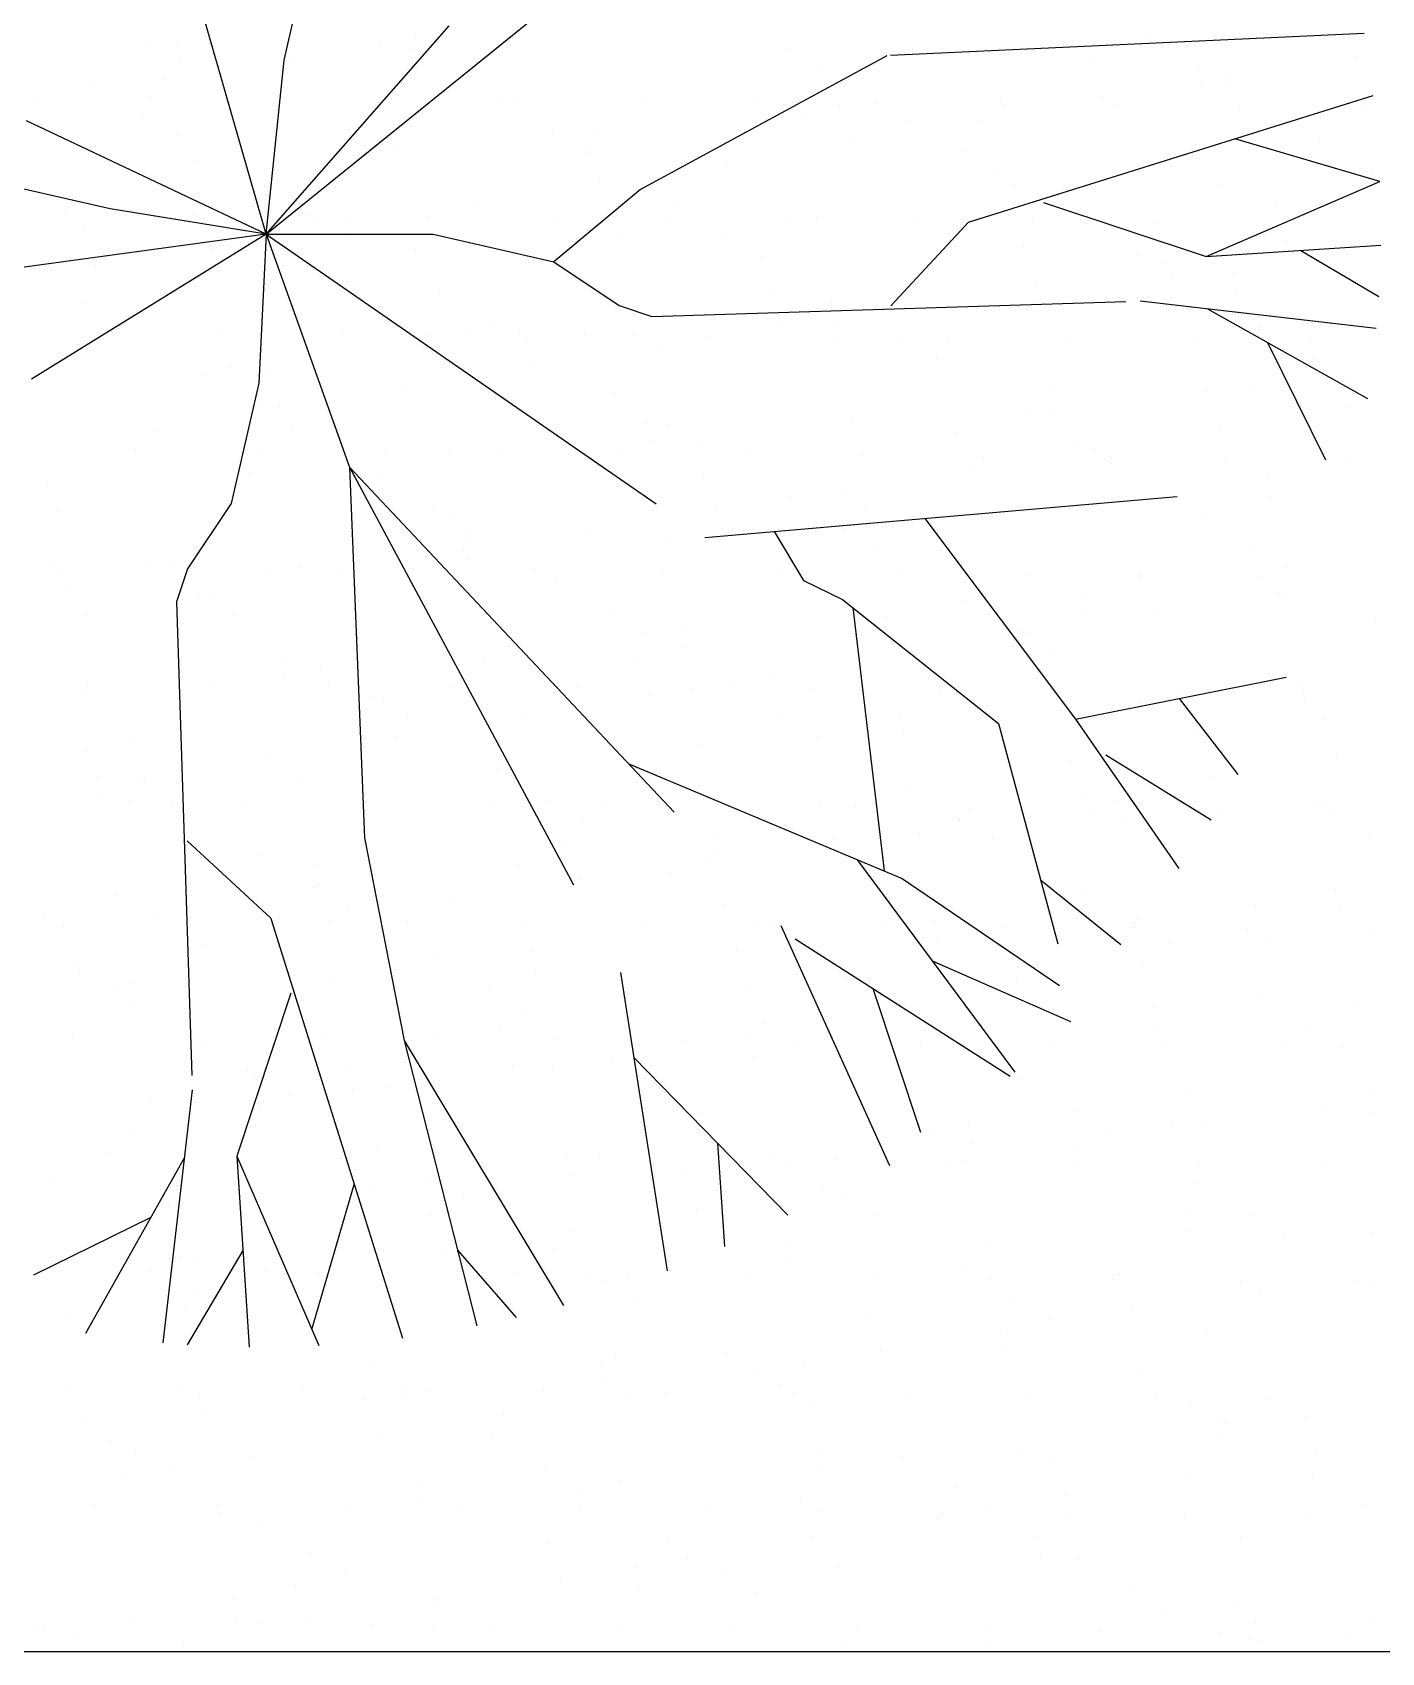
# Model space of a CAD drawing. Header units: millimetres. Extents: x -3 to 53, y -269 to 39.
# Drawn here: x 21.19 to 22.791, y 36.05 to 37.972 of the extents above; entities that cross this region are included whole.
import ezdxf
from ezdxf.enums import TextEntityAlignment as Align
from ezdxf.xclip import XClip

# ---------------------------------------------------------------- set-up
doc = ezdxf.new("R2010")
doc.units = ezdxf.units.MM
doc.header["$LTSCALE"] = 15
doc.header["$XCLIPFRAME"] = 2
doc.linetypes.add('ACAD_ISO07W100', pattern=[3, 0, -3])
doc.linetypes.add('HIDDEN2', pattern=[0.1875, 0.125, -0.0625])
doc.layers.get('0').update_dxf_attribs({"color": 250})
for name, color, linetype in [('A-MURO BAJO', 251, 'Continuous'), ('A-PROYECCIONES', 250, 'HIDDEN2'), ('DLP_VERDE', 250, 'Continuous')]:
    doc.layers.add(name, color=color, linetype=linetype)
doc.styles.add('R80', font='ARIALN.TTF', dxfattribs={"height": 2.03})

# ---------------------------------------------------------------- blocks, each defined once
blk = doc.blocks.new('A$C9f73720c')
at = {"elevation": 0}
blk.add_lwpolyline([(45.2026, 108.5564), (43.9051, 108.9532, 0.296491), (41.8096, 108.3515, 0.064332), (38.2774, 103.0358), (36.426, 103.9326), (36.8007, 104.6647, 0.126155), (37.0866, 105.8476), (37.1355, 105.8513), (37.0755, 106.649), (36.5769, 106.6115), (36.617, 106.0788)], format="xyb", dxfattribs=at)
at = {"layer": 'A-MURO BAJO'}
blk.add_line((40.2339, 92.2777, 0), (45.2023, 108.5564, 0), dxfattribs=at)
blk.add_arc((43.32, 107.04, 0), 2.0006, 73.3254, 138.0714, dxfattribs=at)
at = {"layer": 'A-PROYECCIONES', "linetype": 'HIDDEN2', "ltscale": 0.3}
for p, q in [((43.2929, 108.8777), (43.1531, 108.3285)), ((43.3704, 108.3649), (43.3667, 108.8665)), ((43.4664, 108.8443), (43.368, 108.6944)), ((43.4914, 108.6214), (43.4664, 108.8445)), ((43.4914, 108.6214), (43.5392, 108.8232)), ((43.5173, 108.7307), (43.5966, 108.8032)), ((43.5191, 108.531), (43.6318, 108.7894)), ((43.5513, 108.6048), (43.7086, 108.7553)), ((43.6366, 107.9551), (43.7973, 108.7082)), ((43.6103, 108.6612), (43.7634, 108.6861)), ((43.3738, 108.4553), (43.4914, 108.6214)), ((43.9714, 108.3128), (43.9967, 108.5664)), ((43.3676, 107.9716), (43.5191, 108.531)), ((43.9838, 108.4375), (44.0902, 108.4779)), ((44.0224, 108.3347), (44.1324, 108.4317)), ((43.9714, 108.3128), (44.1765, 108.3783)), ((43.3702, 108.3634), (43.3704, 108.3649)), ((43.4384, 108.2464), (43.3702, 108.3634)), ((43.1531, 108.3285), (43.2195, 108.0026)), ((43.6913, 108.2113), (43.9714, 108.3128)), ((44.1415, 108.2174), (44.2426, 108.286)), ((43.7549, 108.09), (43.9495, 108.2238)), ((43.9495, 108.2238), (44.22, 108.2148)), ((44.0922, 108.061), (44.2681, 108.2024)), ((44.1958, 108.0663), (44.3125, 108.2022)), ((43.1406, 107.5624), (42.8996, 108.1591)), ((44.0552, 108.0164), (44.351, 108.1214)), ((44.1236, 107.9187), (44.3539, 108.1148)), ((43.7198, 108.0521), (43.7549, 108.09)), ((43.7674, 108.0986), (44.0772, 108.0429)), ((43.8673, 107.7904), (44.0922, 108.061)), ((43.6539, 108.0359), (43.7198, 108.0521)), ((43.2195, 108.0026), (43.2716, 107.8792)), ((44.2069, 107.9896), (44.3861, 107.9938)), ((43.3439, 107.9381), (43.3676, 107.9716)), ((43.1406, 107.5624), (43.6366, 107.9551)), ((44.1032, 107.9069), (44.4134, 107.9469)), ((43.2716, 107.8792), (43.3439, 107.9381)), ((43.4337, 107.5762), (44.1032, 107.9069)), ((43.1985, 107.752), (43.2716, 107.8792)), ((43.1406, 107.5624), (42.9675, 107.8425)), ((44.2023, 107.6944), (44.4346, 107.8146)), ((44.3285, 107.7597), (44.4481, 107.732)), ((43.1406, 107.5624), (43.1985, 107.752)), ((42.9492, 107.6434), (42.822, 107.7165)), ((43.4337, 107.5762), (44.101, 107.7088)), ((44.101, 107.7088), (44.4557, 107.6583)), ((43.1406, 107.5624), (42.9492, 107.6434)), ((43.1406, 107.5624), (42.4863, 107.5738)), ((43.1406, 107.5624), (42.9291, 107.33)), ((43.1406, 107.5624), (43.0578, 107.3941)), ((43.1406, 107.5624), (43.0779, 107.1776)), ((43.1406, 107.5624), (43.4337, 107.5762)), ((43.1406, 107.5624), (43.2239, 107.2459)), ((43.1406, 107.5624), (43.3071, 107.5027)), ((43.4337, 107.5762), (43.8596, 107.465)), ((44.1035, 107.4398), (44.4592, 107.5286)), ((43.3071, 107.5027), (43.4343, 107.4296)), ((43.8596, 107.465), (44.1035, 107.4398)), ((44.3604, 107.4277), (44.4566, 107.4709)), ((43.4343, 107.4296), (43.4932, 107.3573)), ((44.1035, 107.4398), (44.4526, 107.4234)), ((44.3619, 107.4275), (44.3604, 107.4277)), ((43.0578, 107.3941), (42.9847, 107.2669)), ((43.4932, 107.3573), (43.5267, 107.3336)), ((43.5267, 107.3336), (44.0861, 107.1821)), ((43.8016, 107.2628), (43.9185, 107.331)), ((43.9185, 107.331), (43.92, 107.3308)), ((43.92, 107.3308), (44.4405, 107.3346)), ((44.3994, 107.2348), (44.2495, 107.3332)), ((44.0104, 107.3274), (44.1765, 107.2098)), ((44.1765, 107.2098), (44.4201, 107.2371)), ((44.1765, 107.2098), (44.3976, 107.1575)), ((44.0861, 107.1821), (44.3631, 107.0613)), ((44.2858, 107.1839), (44.3735, 107.088)), ((44.1599, 107.1499), (44.3255, 106.9768)), ((44.2163, 107.0909), (44.2412, 106.9378))]:
    blk.add_line(p, q, dxfattribs=at)
at = {"layer": 'DLP_VERDE', "linetype": 'Continuous'}
for p, q in [((43.3159, 108.8605), (43.3159, 108.8605)), ((43.3781, 108.8553), (43.3781, 108.8553)), ((43.451, 108.8397), (43.451, 108.8397)), ((43.3972, 108.7905), (43.3972, 108.7905)), ((43.6783, 108.7385), (43.6783, 108.7385)), ((43.458, 108.7174), (43.458, 108.7174)), ((43.4809, 108.7182), (43.4809, 108.7182)), ((43.5024, 108.7193), (43.5024, 108.7193)), ((43.7112, 108.7284), (43.7112, 108.7284)), ((43.2982, 108.7104), (43.2982, 108.7104)), ((43.3074, 108.7082), (43.3074, 108.7082)), ((43.3326, 108.7112), (43.3326, 108.7112)), ((43.6244, 108.71), (43.6244, 108.71)), ((43.6439, 108.707), (43.6439, 108.707)), ((43.7707, 108.7106), (43.7707, 108.7106)), ((43.273, 108.6766), (43.273, 108.6766)), ((43.2735, 108.6786), (43.2735, 108.6786)), ((43.9611, 108.6881), (43.9611, 108.6881)), ((43.2956, 108.6757), (43.2956, 108.6757)), ((43.4145, 108.6601), (43.4145, 108.6601)), ((43.5902, 108.6578), (43.5902, 108.6578)), ((43.5185, 108.6464), (43.5185, 108.6464)), ((43.5406, 108.6435), (43.5406, 108.6435)), ((43.2193, 108.6274), (43.2193, 108.6274)), ((43.6596, 108.6278), (43.6596, 108.6278)), ((43.7636, 108.6141), (43.7636, 108.6141)), ((43.7856, 108.6112), (43.7856, 108.6112)), ((43.8713, 108.6058), (43.8713, 108.6058)), ((44.2078, 108.6047), (44.2078, 108.6047)), ((43.5838, 108.5811), (43.5838, 108.5811)), ((43.8977, 108.5873), (43.8977, 108.5873)), ((43.9046, 108.5955), (43.9046, 108.5955)), ((44.0086, 108.5819), (44.0086, 108.5819)), ((44.0218, 108.5806), (44.0218, 108.5806)), ((44.0575, 108.5943), (44.0575, 108.5943)), ((44.1019, 108.5962), (44.1019, 108.5962)), ((43.2892, 108.5734), (43.2892, 108.5734)), ((43.4355, 108.5741), (43.4355, 108.5741)), ((43.4847, 108.5692), (43.4847, 108.5692)), ((43.5004, 108.5755), (43.5004, 108.5755)), ((43.6445, 108.5762), (43.6445, 108.5762)), ((43.6889, 108.5782), (43.6889, 108.5782)), ((43.7272, 108.5729), (43.7272, 108.5729)), ((43.8369, 108.5743), (43.8369, 108.5743)), ((43.8735, 108.5735), (43.8735, 108.5735)), ((44.0306, 108.5789), (44.0306, 108.5789)), ((44.1496, 108.5633), (44.1496, 108.5633)), ((44.1653, 108.5723), (44.1653, 108.5723)), ((44.3115, 108.573), (44.3115, 108.573)), ((43.2315, 108.5582), (43.2315, 108.5582)), ((43.276, 108.5601), (43.276, 108.5601)), ((43.466, 108.5439), (43.466, 108.5439)), ((44.1541, 108.5554), (44.1541, 108.5554)), ((44.2536, 108.5496), (44.2536, 108.5496)), ((44.2757, 108.5467), (44.2757, 108.5467)), ((43.7832, 108.5251), (43.7832, 108.5251)), ((44.3947, 108.531), (44.3947, 108.531)), ((44.4352, 108.5035), (44.4352, 108.5035)), ((44.4987, 108.5173), (44.4987, 108.5173)), ((44.5207, 108.5144), (44.5207, 108.5144)), ((43.4122, 108.4947), (43.4122, 108.4947)), ((44.0643, 108.4731), (44.0643, 108.4731)), ((44.4008, 108.472), (44.4008, 108.472)), ((44.657, 108.4711), (44.657, 108.4711)), ((44.0842, 108.4461), (44.0842, 108.4461)), ((44.244, 108.4531), (44.244, 108.4531)), ((44.2884, 108.455), (44.2884, 108.455)), ((44.4972, 108.4641), (44.4972, 108.4641)), ((44.718, 108.4531), (44.718, 108.4531)), ((43.2404, 108.4429), (43.2404, 108.4429)), ((43.2486, 108.4445), (43.2486, 108.4445)), ((43.3444, 108.4292), (43.3444, 108.4292)), ((43.3664, 108.4263), (43.3664, 108.4263)), ((43.392, 108.4363), (43.392, 108.4363)), ((43.5383, 108.437), (43.5383, 108.437)), ((43.6712, 108.4281), (43.6712, 108.4281)), ((43.6866, 108.444), (43.6866, 108.444)), ((43.6934, 108.4428), (43.6934, 108.4428)), ((43.8301, 108.4358), (43.8301, 108.4358)), ((43.831, 108.435), (43.831, 108.435)), ((43.8754, 108.437), (43.8754, 108.437)), ((43.9763, 108.4364), (43.9763, 108.4364)), ((44.0299, 108.4416), (44.0299, 108.4416)), ((44.1246, 108.4435), (44.1246, 108.4435)), ((44.2681, 108.4352), (44.2681, 108.4352)), ((44.4144, 108.4359), (44.4144, 108.4359)), ((44.5627, 108.4429), (44.5627, 108.4429)), ((44.7061, 108.4347), (44.7061, 108.4347)), ((43.2582, 108.41), (43.2582, 108.41)), ((43.3224, 108.4124), (43.3224, 108.4124)), ((43.418, 108.417), (43.418, 108.417)), ((43.4625, 108.419), (43.4625, 108.419)), ((43.4854, 108.4106), (43.4854, 108.4106)), ((43.659, 108.4112), (43.659, 108.4112)), ((44.3471, 108.4227), (44.3471, 108.4227)), ((43.5894, 108.3969), (43.5894, 108.3969)), ((43.6114, 108.394), (43.6114, 108.394)), ((43.9761, 108.3924), (43.9761, 108.3924)), ((43.288, 108.3809), (43.288, 108.3809)), ((43.7304, 108.3783), (43.7304, 108.3783)), ((44.6282, 108.3708), (44.6282, 108.3708)), ((44.9647, 108.3697), (44.9647, 108.3697)), ((43.6052, 108.362), (43.6052, 108.362)), ((43.8344, 108.3647), (43.8344, 108.3647)), ((43.8565, 108.3617), (43.8565, 108.3617)), ((43.2343, 108.3316), (43.2343, 108.3316)), ((43.9755, 108.3461), (43.9755, 108.3461)), ((44.0795, 108.3324), (44.0795, 108.3324)), ((44.2573, 108.3404), (44.2573, 108.3404)), ((44.5938, 108.3393), (44.5938, 108.3393)), ((44.8879, 108.3319), (44.8879, 108.3319)), ((45.0966, 108.341), (45.0966, 108.341)), ((44.1015, 108.3295), (44.1015, 108.3295)), ((44.2205, 108.3138), (44.2205, 108.3138)), ((44.4305, 108.3119), (44.4305, 108.3119)), ((44.4749, 108.3138), (44.4749, 108.3138)), ((44.6837, 108.323), (44.6837, 108.323)), ((44.8435, 108.3299), (44.8435, 108.3299)), ((44.911, 108.3204), (44.911, 108.3204)), ((43.2031, 108.3004), (43.2031, 108.3004)), ((43.3514, 108.3074), (43.3514, 108.3074)), ((43.4949, 108.2992), (43.4949, 108.2992)), ((43.6411, 108.2999), (43.6411, 108.2999)), ((43.7894, 108.3069), (43.7894, 108.3069)), ((43.8863, 108.3101), (43.8863, 108.3101)), ((43.9329, 108.2987), (43.9329, 108.2987)), ((44.0175, 108.2939), (44.0175, 108.2939)), ((44.0619, 108.2958), (44.0619, 108.2958)), ((44.0792, 108.2993), (44.0792, 108.2993)), ((44.2229, 108.3089), (44.2229, 108.3089)), ((44.2275, 108.3064), (44.2275, 108.3064)), ((44.2707, 108.3049), (44.2707, 108.3049)), ((44.3245, 108.3001), (44.3245, 108.3001)), ((44.3465, 108.2972), (44.3465, 108.2972)), ((44.3709, 108.2981), (44.3709, 108.2981)), ((44.5172, 108.2988), (44.5172, 108.2988)), ((44.6655, 108.3058), (44.6655, 108.3058)), ((44.809, 108.2976), (44.809, 108.2976)), ((44.9552, 108.2983), (44.9552, 108.2983)), ((45.1035, 108.3053), (45.1035, 108.3053)), ((43.5154, 108.2797), (43.5154, 108.2797)), ((43.6045, 108.2758), (43.6045, 108.2758)), ((43.649, 108.2778), (43.649, 108.2778)), ((43.8519, 108.2785), (43.8519, 108.2785)), ((43.8577, 108.2869), (43.8577, 108.2869)), ((44.4655, 108.2816), (44.4655, 108.2816)), ((44.54, 108.29), (44.54, 108.29)), ((43.1916, 108.2578), (43.1916, 108.2578)), ((43.236, 108.2597), (43.236, 108.2597)), ((43.4447, 108.2689), (43.4447, 108.2689)), ((44.1691, 108.2597), (44.1691, 108.2597)), ((44.5695, 108.2679), (44.5695, 108.2679)), ((44.5916, 108.265), (44.5916, 108.265)), ((43.1445, 108.2493), (43.1445, 108.2493)), ((43.481, 108.2482), (43.481, 108.2482)), ((44.7105, 108.2493), (44.7105, 108.2493)), ((44.8146, 108.2356), (44.8146, 108.2356)), ((44.8212, 108.2381), (44.8212, 108.2381)), ((43.1101, 108.2178), (43.1101, 108.2178)), ((43.7982, 108.2293), (43.7982, 108.2293)), ((44.8366, 108.2327), (44.8366, 108.2327)), ((44.9556, 108.2171), (44.9556, 108.2171)), ((43.1702, 108.212), (43.1702, 108.212)), ((43.1923, 108.2091), (43.1923, 108.2091)), ((43.4273, 108.1989), (43.4273, 108.1989)), ((44.4502, 108.2078), (44.4502, 108.2078)), ((44.7868, 108.2066), (44.7868, 108.2066)), ((45.0596, 108.2034), (45.0596, 108.2034)), ((45.0816, 108.2005), (45.0816, 108.2005)), ((43.3112, 108.1934), (43.3112, 108.1934)), ((43.4153, 108.1797), (43.4153, 108.1797)), ((43.4373, 108.1768), (43.4373, 108.1768)), ((44.0793, 108.1774), (44.0793, 108.1774)), ((44.4158, 108.1762), (44.4158, 108.1762)), ((44.8702, 108.1818), (44.8702, 108.1818)), ((45.03, 108.1888), (45.03, 108.1888)), ((45.0744, 108.1907), (45.0744, 108.1907)), ((43.1597, 108.1626), (43.1597, 108.1626)), ((43.306, 108.1633), (43.306, 108.1633)), ((43.4542, 108.1703), (43.4542, 108.1703)), ((43.5563, 108.1611), (43.5563, 108.1611)), ((43.5977, 108.1621), (43.5977, 108.1621)), ((43.744, 108.1627), (43.744, 108.1627)), ((43.8923, 108.1698), (43.8923, 108.1698)), ((44.0357, 108.1615), (44.0357, 108.1615)), ((44.182, 108.1622), (44.182, 108.1622)), ((44.3303, 108.1692), (44.3303, 108.1692)), ((44.4572, 108.1638), (44.4572, 108.1638)), ((44.4738, 108.161), (44.4738, 108.161)), ((44.617, 108.1707), (44.617, 108.1707)), ((44.6201, 108.1617), (44.6201, 108.1617)), ((44.6614, 108.1727), (44.6614, 108.1727)), ((44.733, 108.1573), (44.733, 108.1573)), ((44.7683, 108.1687), (44.7683, 108.1687)), ((44.9118, 108.1605), (44.9118, 108.1605)), ((45.0581, 108.1612), (45.0581, 108.1612)), ((43.6603, 108.1475), (43.6603, 108.1475)), ((43.6823, 108.1445), (43.6823, 108.1445)), ((43.7084, 108.147), (43.7084, 108.147)), ((44.0442, 108.1457), (44.0442, 108.1457)), ((44.0449, 108.1459), (44.0449, 108.1459)), ((44.204, 108.1527), (44.204, 108.1527)), ((44.2484, 108.1546), (44.2484, 108.1546)), ((43.4225, 108.1186), (43.4225, 108.1186)), ((43.6312, 108.1277), (43.6312, 108.1277)), ((43.791, 108.1347), (43.791, 108.1347)), ((43.8013, 108.1289), (43.8013, 108.1289)), ((43.8355, 108.1366), (43.8355, 108.1366)), ((44.3621, 108.127), (44.3621, 108.127)), ((43.2182, 108.1097), (43.2182, 108.1097)), ((43.3375, 108.1167), (43.3375, 108.1167)), ((43.3781, 108.1166), (43.3781, 108.1166)), ((43.674, 108.1155), (43.674, 108.1155)), ((43.9053, 108.1152), (43.9053, 108.1152)), ((43.9273, 108.1123), (43.9273, 108.1123)), ((45.0141, 108.1054), (45.0141, 108.1054)), ((43.3031, 108.0851), (43.3031, 108.0851)), ((43.9912, 108.0966), (43.9912, 108.0966)), ((44.0463, 108.0966), (44.0463, 108.0966)), ((44.1503, 108.0829), (44.1503, 108.0829)), ((43.6202, 108.0662), (43.6202, 108.0662)), ((44.1724, 108.08), (44.1724, 108.08)), ((44.2914, 108.0644), (44.2914, 108.0644)), ((44.6432, 108.0751), (44.6432, 108.0751)), ((44.9797, 108.0739), (44.9797, 108.0739)), ((44.2723, 108.0447), (44.2723, 108.0447)), ((44.3954, 108.0507), (44.3954, 108.0507)), ((44.4174, 108.0478), (44.4174, 108.0478)), ((44.6088, 108.0435), (44.6088, 108.0435)), ((43.119, 108.0337), (43.119, 108.0337)), ((43.2493, 108.0359), (43.2493, 108.0359)), ((43.2625, 108.0255), (43.2625, 108.0255)), ((43.4088, 108.0262), (43.4088, 108.0262)), ((43.5571, 108.0332), (43.5571, 108.0332)), ((43.7005, 108.025), (43.7005, 108.025)), ((43.8468, 108.0256), (43.8468, 108.0256)), ((43.9951, 108.0327), (43.9951, 108.0327)), ((44.1386, 108.0244), (44.1386, 108.0244)), ((44.2849, 108.0251), (44.2849, 108.0251)), ((44.4331, 108.0321), (44.4331, 108.0321)), ((44.5364, 108.0321), (44.5364, 108.0321)), ((44.5766, 108.0239), (44.5766, 108.0239)), ((44.6437, 108.0226), (44.6437, 108.0226)), ((44.7229, 108.0246), (44.7229, 108.0246)), ((44.8035, 108.0296), (44.8035, 108.0296)), ((44.8479, 108.0315), (44.8479, 108.0315)), ((44.8712, 108.0316), (44.8712, 108.0316)), ((44.926, 108.0246), (44.926, 108.0246)), ((45.0146, 108.0234), (45.0146, 108.0234)), ((43.9014, 108.0143), (43.9014, 108.0143)), ((44.2307, 108.0045), (44.2307, 108.0045)), ((44.2379, 108.0132), (44.2379, 108.0132)), ((44.3905, 108.0115), (44.3905, 108.0115)), ((44.4349, 108.0135), (44.4349, 108.0135)), ((44.6404, 108.0184), (44.6404, 108.0184)), ((44.6624, 108.0155), (44.6624, 108.0155)), ((43.5304, 107.984), (43.5304, 107.984)), ((43.8177, 107.9865), (43.8177, 107.9865)), ((43.9775, 107.9935), (43.9775, 107.9935)), ((44.022, 107.9954), (44.022, 107.9954)), ((44.5551, 107.9943), (44.5551, 107.9943)), ((44.7814, 107.9999), (44.7814, 107.9999)), ((44.8854, 107.9862), (44.8854, 107.9862)), ((43.1371, 107.9762), (43.1371, 107.9762)), ((43.4047, 107.9685), (43.4047, 107.9685)), ((43.5646, 107.9755), (43.5646, 107.9755)), ((43.609, 107.9774), (43.609, 107.9774)), ((43.867, 107.9828), (43.867, 107.9828)), ((44.9075, 107.9833), (44.9075, 107.9833)), ((43.1516, 107.9574), (43.1516, 107.9574)), ((43.1595, 107.9536), (43.1595, 107.9536)), ((43.196, 107.9594), (43.196, 107.9594)), ((43.2411, 107.9625), (43.2411, 107.9625)), ((43.2631, 107.9596), (43.2631, 107.9596)), ((43.496, 107.9524), (43.496, 107.9524)), ((44.1841, 107.9639), (44.1841, 107.9639)), ((43.3821, 107.9439), (43.3821, 107.9439)), ((43.4861, 107.9303), (43.4861, 107.9303)), ((43.5082, 107.9274), (43.5082, 107.9274)), ((43.8132, 107.9335), (43.8132, 107.9335)), ((44.8362, 107.9424), (44.8362, 107.9424)), ((43.1251, 107.9221), (43.1251, 107.9221)), ((43.6271, 107.9117), (43.6271, 107.9117)), ((44.4653, 107.912), (44.4653, 107.912)), ((44.8018, 107.9108), (44.8018, 107.9108)), ((43.0736, 107.8896), (43.0736, 107.8896)), ((43.2219, 107.8966), (43.2219, 107.8966)), ((43.3653, 107.8884), (43.3653, 107.8884)), ((43.4423, 107.9032), (43.4423, 107.9032)), ((43.5116, 107.8891), (43.5116, 107.8891)), ((43.6599, 107.8961), (43.6599, 107.8961)), ((43.7311, 107.898), (43.7311, 107.898)), ((43.7532, 107.8951), (43.7532, 107.8951)), ((43.8034, 107.8879), (43.8034, 107.8879)), ((43.9497, 107.8885), (43.9497, 107.8885)), ((44.0979, 107.8956), (44.0979, 107.8956)), ((44.3877, 107.888), (44.3877, 107.888)), ((44.536, 107.895), (44.536, 107.895)), ((44.974, 107.8945), (44.974, 107.8945)), ((44.99, 107.8884), (44.99, 107.8884)), ((43.0714, 107.8728), (43.0714, 107.8728)), ((43.8722, 107.8794), (43.8722, 107.8794)), ((44.0943, 107.8816), (44.0943, 107.8816)), ((44.2414, 107.8873), (44.2414, 107.8873)), ((44.4309, 107.8805), (44.4309, 107.8805)), ((44.577, 107.8704), (44.577, 107.8704)), ((44.6214, 107.8723), (44.6214, 107.8723)), ((44.6795, 107.8868), (44.6795, 107.8868)), ((44.8257, 107.8875), (44.8257, 107.8875)), ((44.8302, 107.8814), (44.8302, 107.8814)), ((43.7234, 107.8513), (43.7234, 107.8513)), ((43.9762, 107.8657), (43.9762, 107.8657)), ((43.9982, 107.8628), (43.9982, 107.8628)), ((44.0599, 107.8501), (44.0599, 107.8501)), ((44.164, 107.8523), (44.164, 107.8523)), ((44.2085, 107.8543), (44.2085, 107.8543)), ((44.4172, 107.8634), (44.4172, 107.8634)), ((44.748, 107.8616), (44.748, 107.8616)), ((43.7511, 107.8343), (43.7511, 107.8343)), ((43.7955, 107.8362), (43.7955, 107.8362)), ((44.0042, 107.8453), (44.0042, 107.8453)), ((44.1172, 107.8472), (44.1172, 107.8472)), ((44.2212, 107.8335), (44.2212, 107.8335)), ((44.2432, 107.8306), (44.2432, 107.8306)), ((44.3771, 107.8312), (44.3771, 107.8312)), ((43.3381, 107.8163), (43.3381, 107.8163)), ((43.3525, 107.8209), (43.3525, 107.8209)), ((43.3825, 107.8182), (43.3825, 107.8182)), ((43.5912, 107.8273), (43.5912, 107.8273)), ((43.689, 107.8197), (43.689, 107.8197)), ((44.3622, 107.8149), (44.3622, 107.8149)), ((42.9695, 107.8002), (42.9695, 107.8002)), ((43.1782, 107.8093), (43.1782, 107.8093)), ((44.0062, 107.8008), (44.0062, 107.8008)), ((44.4662, 107.8012), (44.4662, 107.8012)), ((44.4883, 107.7983), (44.4883, 107.7983)), ((42.9816, 107.7905), (42.9816, 107.7905)), ((43.3181, 107.7894), (43.3181, 107.7894)), ((44.6073, 107.7827), (44.6073, 107.7827)), ((44.6582, 107.7793), (44.6582, 107.7793)), ((42.9629, 107.759), (42.9629, 107.759)), ((43.3247, 107.7595), (43.3247, 107.7595)), ((43.6353, 107.7705), (43.6353, 107.7705)), ((43.7627, 107.759), (43.7627, 107.759)), ((44.2008, 107.7585), (44.2008, 107.7585)), ((44.6388, 107.7579), (44.6388, 107.7579)), ((44.7113, 107.769), (44.7113, 107.769)), ((44.7333, 107.7661), (44.7333, 107.7661)), ((43.0302, 107.7518), (43.0302, 107.7518)), ((43.0669, 107.7453), (43.0669, 107.7453)), ((43.089, 107.7424), (43.089, 107.7424)), ((43.1764, 107.7525), (43.1764, 107.7525)), ((43.2643, 107.7401), (43.2643, 107.7401)), ((43.4682, 107.7513), (43.4682, 107.7513)), ((43.6145, 107.752), (43.6145, 107.752)), ((43.9062, 107.7508), (43.9062, 107.7508)), ((44.0525, 107.7514), (44.0525, 107.7514)), ((44.2873, 107.7489), (44.2873, 107.7489)), ((44.3443, 107.7502), (44.3443, 107.7502)), ((44.4905, 107.7509), (44.4905, 107.7509)), ((44.6238, 107.7478), (44.6238, 107.7478)), ((44.7823, 107.7497), (44.7823, 107.7497)), ((44.8523, 107.7504), (44.8523, 107.7504)), ((44.9286, 107.7504), (44.9286, 107.7504)), ((43.208, 107.7267), (43.208, 107.7267)), ((43.9164, 107.7186), (43.9164, 107.7186)), ((44.2529, 107.7174), (44.2529, 107.7174)), ((44.6037, 107.7222), (44.6037, 107.7222)), ((44.7635, 107.7292), (44.7635, 107.7292)), ((44.8079, 107.7311), (44.8079, 107.7311)), ((44.941, 107.7289), (44.941, 107.7289)), ((43.312, 107.7131), (43.312, 107.7131)), ((43.334, 107.7102), (43.334, 107.7102)), ((44.1907, 107.7042), (44.1907, 107.7042)), ((44.3505, 107.7111), (44.3505, 107.7111)), ((44.395, 107.7131), (44.395, 107.7131)), ((44.5701, 107.6985), (44.5701, 107.6985)), ((43.453, 107.6945), (43.453, 107.6945)), ((43.5455, 107.6882), (43.5455, 107.6882)), ((43.557, 107.6808), (43.557, 107.6808)), ((43.569, 107.677), (43.569, 107.677)), ((43.579, 107.6779), (43.579, 107.6779)), ((43.7777, 107.6861), (43.7777, 107.6861)), ((43.882, 107.687), (43.882, 107.687)), ((43.9376, 107.6931), (43.9376, 107.6931)), ((43.982, 107.6951), (43.982, 107.6951)), ((43.156, 107.659), (43.156, 107.659)), ((43.1745, 107.6578), (43.1745, 107.6578)), ((43.3647, 107.6681), (43.3647, 107.6681)), ((43.5246, 107.6751), (43.5246, 107.6751)), ((43.698, 107.6622), (43.698, 107.6622)), ((44.1992, 107.6681), (44.1992, 107.6681)), ((42.9517, 107.6501), (42.9517, 107.6501)), ((43.1116, 107.6571), (43.1116, 107.6571)), ((43.5111, 107.6567), (43.5111, 107.6567)), ((43.802, 107.6485), (43.802, 107.6485)), ((43.824, 107.6456), (43.824, 107.6456)), ((44.8512, 107.6466), (44.8512, 107.6466)), ((42.9895, 107.6229), (42.9895, 107.6229)), ((43.1401, 107.6263), (43.1401, 107.6263)), ((43.4276, 107.6224), (43.4276, 107.6224)), ((43.8282, 107.6378), (43.8282, 107.6378)), ((43.8656, 107.6219), (43.8656, 107.6219)), ((43.943, 107.63), (43.943, 107.63)), ((44.3036, 107.6214), (44.3036, 107.6214)), ((44.7417, 107.6208), (44.7417, 107.6208)), ((43.133, 107.6147), (43.133, 107.6147)), ((43.2793, 107.6154), (43.2793, 107.6154)), ((43.4573, 107.6074), (43.4573, 107.6074)), ((43.571, 107.6142), (43.571, 107.6142)), ((43.7173, 107.6149), (43.7173, 107.6149)), ((44.0091, 107.6137), (44.0091, 107.6137)), ((44.047, 107.6163), (44.047, 107.6163)), ((44.0691, 107.6134), (44.0691, 107.6134)), ((44.1553, 107.6143), (44.1553, 107.6143)), ((44.4471, 107.6131), (44.4471, 107.6131)), ((44.4803, 107.6162), (44.4803, 107.6162)), ((44.5934, 107.6138), (44.5934, 107.6138)), ((44.8168, 107.6151), (44.8168, 107.6151)), ((44.8851, 107.6126), (44.8851, 107.6126)), ((44.1094, 107.5859), (44.1094, 107.5859)), ((44.1881, 107.5977), (44.1881, 107.5977)), ((44.2921, 107.584), (44.2921, 107.584)), ((44.3141, 107.5811), (44.3141, 107.5811)), ((44.4459, 107.5847), (44.4459, 107.5847)), ((44.7902, 107.581), (44.7902, 107.581)), ((43.0864, 107.577), (43.0864, 107.577)), ((44.3772, 107.563), (44.3772, 107.563)), ((44.4331, 107.5655), (44.4331, 107.5655)), ((44.537, 107.57), (44.537, 107.57)), ((44.5815, 107.5719), (44.5815, 107.5719)), ((44.7631, 107.5658), (44.7631, 107.5658)), ((43.7384, 107.5555), (43.7384, 107.5555)), ((43.9642, 107.545), (43.9642, 107.545)), ((44.075, 107.5543), (44.075, 107.5543)), ((44.1241, 107.5519), (44.1241, 107.5519)), ((44.1685, 107.5539), (44.1685, 107.5539)), ((44.5371, 107.5518), (44.5371, 107.5518)), ((44.5591, 107.5489), (44.5591, 107.5489)), ((42.8928, 107.5281), (42.8928, 107.5281)), ((42.9148, 107.5252), (42.9148, 107.5252)), ((43.3675, 107.5251), (43.3675, 107.5251)), ((43.5512, 107.5269), (43.5512, 107.5269)), ((43.704, 107.524), (43.704, 107.524)), ((43.7111, 107.5339), (43.7111, 107.5339)), ((43.7555, 107.5358), (43.7555, 107.5358)), ((44.3921, 107.5355), (44.3921, 107.5355)), ((44.6781, 107.5332), (44.6781, 107.5332)), ((43.0338, 107.5095), (43.0338, 107.5095)), ((43.1382, 107.5089), (43.1382, 107.5089)), ((43.2981, 107.5159), (43.2981, 107.5159)), ((43.3425, 107.5178), (43.3425, 107.5178)), ((44.0212, 107.5051), (44.0212, 107.5051)), ((44.7821, 107.5195), (44.7821, 107.5195)), ((44.8042, 107.5166), (44.8042, 107.5166)), ((42.8851, 107.4978), (42.8851, 107.4978)), ((42.9295, 107.4998), (42.9295, 107.4998)), ((42.9966, 107.4948), (42.9966, 107.4948)), ((43.0924, 107.4858), (43.0924, 107.4858)), ((43.1378, 107.4959), (43.1378, 107.4959)), ((43.1598, 107.493), (43.1598, 107.493)), ((43.3331, 107.4936), (43.3331, 107.4936)), ((43.5304, 107.4853), (43.5304, 107.4853)), ((43.9684, 107.4848), (43.9684, 107.4848)), ((44.4065, 107.4843), (44.4065, 107.4843)), ((42.9441, 107.4788), (42.9441, 107.4788)), ((43.2358, 107.4776), (43.2358, 107.4776)), ((43.2788, 107.4773), (43.2788, 107.4773)), ((43.3821, 107.4783), (43.3821, 107.4783)), ((43.6503, 107.4747), (43.6503, 107.4747)), ((43.6739, 107.4771), (43.6739, 107.4771)), ((43.8201, 107.4778), (43.8201, 107.4778)), ((44.1119, 107.4766), (44.1119, 107.4766)), ((44.2582, 107.4772), (44.2582, 107.4772)), ((44.5499, 107.476), (44.5499, 107.476)), ((44.6733, 107.4835), (44.6733, 107.4835)), ((44.6962, 107.4767), (44.6962, 107.4767)), ((44.8445, 107.4837), (44.8445, 107.4837)), ((42.9622, 107.4632), (42.9622, 107.4632)), ((43.3828, 107.4636), (43.3828, 107.4636)), ((43.4049, 107.4607), (43.4049, 107.4607)), ((44.3023, 107.4532), (44.3023, 107.4532)), ((44.6389, 107.452), (44.6389, 107.452)), ((43.2794, 107.4444), (43.2794, 107.4444)), ((43.5238, 107.445), (43.5238, 107.445)), ((43.6279, 107.4313), (43.6279, 107.4313)), ((43.6499, 107.4284), (43.6499, 107.4284)), ((44.7235, 107.4288), (44.7235, 107.4288)), ((44.768, 107.4307), (44.768, 107.4307)), ((42.9084, 107.414), (42.9084, 107.414)), ((43.7689, 107.4128), (43.7689, 107.4128)), ((43.9314, 107.4228), (43.9314, 107.4228)), ((44.2679, 107.4216), (44.2679, 107.4216)), ((44.3106, 107.4108), (44.3106, 107.4108)), ((44.355, 107.4127), (44.355, 107.4127)), ((44.5637, 107.4218), (44.5637, 107.4218)), ((43.5605, 107.3924), (43.5605, 107.3924)), ((43.8729, 107.3991), (43.8729, 107.3991)), ((43.8949, 107.3962), (43.8949, 107.3962)), ((43.897, 107.3913), (43.897, 107.3913)), ((43.8976, 107.3927), (43.8976, 107.3927)), ((43.942, 107.3947), (43.942, 107.3947)), ((44.1507, 107.4038), (44.1507, 107.4038)), ((44.5851, 107.4028), (44.5851, 107.4028)), ((43.4846, 107.3747), (43.4846, 107.3747)), ((43.529, 107.3766), (43.529, 107.3766)), ((43.7377, 107.3858), (43.7377, 107.3858)), ((44.0139, 107.3805), (44.0139, 107.3805)), ((44.2142, 107.3724), (44.2142, 107.3724)), ((42.9117, 107.3497), (42.9117, 107.3497)), ((43.0716, 107.3567), (43.0716, 107.3567)), ((43.116, 107.3586), (43.116, 107.3586)), ((43.1896, 107.3621), (43.1896, 107.3621)), ((43.3247, 107.3677), (43.3247, 107.3677)), ((43.5261, 107.3609), (43.5261, 107.3609)), ((44.1179, 107.3668), (44.1179, 107.3668)), ((44.1399, 107.3639), (44.1399, 107.3639)), ((43.0469, 107.3417), (43.0469, 107.3417)), ((43.1551, 107.3305), (43.1551, 107.3305)), ((43.1952, 107.3487), (43.1952, 107.3487)), ((43.3387, 107.3405), (43.3387, 107.3405)), ((43.4849, 107.3412), (43.4849, 107.3412)), ((43.6332, 107.3482), (43.6332, 107.3482)), ((43.7767, 107.34), (43.7767, 107.34)), ((43.8433, 107.342), (43.8433, 107.342)), ((43.923, 107.3406), (43.923, 107.3406)), ((44.0713, 107.3477), (44.0713, 107.3477)), ((44.2147, 107.3394), (44.2147, 107.3394)), ((44.2589, 107.3483), (44.2589, 107.3483)), ((44.361, 107.3401), (44.361, 107.3401)), ((44.3629, 107.3346), (44.3629, 107.3346)), ((44.385, 107.3317), (44.385, 107.3317)), ((44.5093, 107.3472), (44.5093, 107.3472)), ((44.6528, 107.3389), (44.6528, 107.3389)), ((44.799, 107.3396), (44.799, 107.3396)), ((43.4723, 107.3117), (43.4723, 107.3117)), ((44.4953, 107.3205), (44.4953, 107.3205)), ((44.504, 107.316), (44.504, 107.316)), ((44.608, 107.3023), (44.608, 107.3023)), ((44.63, 107.2994), (44.63, 107.2994)), ((44.1244, 107.2901), (44.1244, 107.2901)), ((44.4609, 107.2889), (44.4609, 107.2889)), ((44.749, 107.2837), (44.749, 107.2837)), ((44.7502, 107.2806), (44.7502, 107.2806)), ((43.7535, 107.2597), (43.7535, 107.2597)), ((44.09, 107.2586), (44.09, 107.2586)), ((44.1285, 107.2535), (44.1285, 107.2535)), ((44.3372, 107.2626), (44.3372, 107.2626)), ((44.4971, 107.2696), (44.4971, 107.2696)), ((44.5415, 107.2715), (44.5415, 107.2715)), ((44.7781, 107.2701), (44.7781, 107.2701)), ((43.7155, 107.2355), (43.7155, 107.2355)), ((43.9242, 107.2446), (43.9242, 107.2446)), ((44.0841, 107.2516), (44.0841, 107.2516)), ((44.4072, 107.2397), (44.4072, 107.2397)), ((43.3497, 107.2278), (43.3497, 107.2278)), ((43.3825, 107.2294), (43.3825, 107.2294)), ((43.5112, 107.2266), (43.5112, 107.2266)), ((43.6711, 107.2335), (43.6711, 107.2335)), ((43.7191, 107.2282), (43.7191, 107.2282)), ((43.4415, 107.2034), (43.4415, 107.2034)), ((43.4537, 107.2141), (43.4537, 107.2141)), ((43.4757, 107.2112), (43.4757, 107.2112)), ((43.5878, 107.2041), (43.5878, 107.2041)), ((43.7361, 107.2111), (43.7361, 107.2111)), ((43.8795, 107.2029), (43.8795, 107.2029)), ((44.0258, 107.2035), (44.0258, 107.2035)), ((44.0362, 107.2093), (44.0362, 107.2093)), ((44.1741, 107.2106), (44.1741, 107.2106)), ((44.3176, 107.2023), (44.3176, 107.2023)), ((44.4639, 107.203), (44.4639, 107.203)), ((44.6121, 107.21), (44.6121, 107.21)), ((44.7556, 107.2018), (44.7556, 107.2018)), ((43.5947, 107.1956), (43.5947, 107.1956)), ((43.6653, 107.179), (43.6653, 107.179)), ((43.6987, 107.1819), (43.6987, 107.1819)), ((43.7208, 107.179), (43.7208, 107.179)), ((44.6883, 107.1878), (44.6883, 107.1878)), ((43.8397, 107.1633), (43.8397, 107.1633)), ((44.3174, 107.1574), (44.3174, 107.1574)), ((43.9437, 107.1496), (43.9437, 107.1496)), ((43.9658, 107.1467), (43.9658, 107.1467)), ((44.6539, 107.1562), (44.6539, 107.1562)), ((43.9464, 107.127), (43.9464, 107.127)), ((44.0848, 107.1311), (44.0848, 107.1311)), ((44.283, 107.1259), (44.283, 107.1259)), ((44.5237, 107.1214), (44.5237, 107.1214)), ((44.6836, 107.1284), (44.6836, 107.1284)), ((44.728, 107.1304), (44.728, 107.1304)), ((44.1107, 107.1034), (44.1107, 107.1034)), ((44.1888, 107.1174), (44.1888, 107.1174)), ((44.2108, 107.1145), (44.2108, 107.1145)), ((44.2706, 107.1104), (44.2706, 107.1104)), ((44.315, 107.1123), (44.315, 107.1123)), ((44.6001, 107.107), (44.6001, 107.107)), ((43.8576, 107.0924), (43.8576, 107.0924)), ((43.902, 107.0943), (43.902, 107.0943)), ((43.912, 107.0955), (43.912, 107.0955)), ((44.3298, 107.0988), (44.3298, 107.0988)), ((44.4338, 107.0851), (44.4338, 107.0851)), ((44.4558, 107.0822), (44.4558, 107.0822)), ((43.8389, 107.074), (43.8389, 107.074)), ((43.9824, 107.0658), (43.9824, 107.0658)), ((44.1287, 107.0664), (44.1287, 107.0664)), ((44.2292, 107.0766), (44.2292, 107.0766)), ((44.2769, 107.0735), (44.2769, 107.0735)), ((44.4204, 107.0652), (44.4204, 107.0652)), ((44.5667, 107.0659), (44.5667, 107.0659)), ((44.5748, 107.0665), (44.5748, 107.0665)), ((44.715, 107.0729), (44.715, 107.0729)), ((44.6788, 107.0528), (44.6788, 107.0528)), ((44.7009, 107.0499), (44.7009, 107.0499)), ((44.5103, 107.0247), (44.5103, 107.0247)), ((44.1394, 106.9944), (44.1394, 106.9944)), ((44.4759, 106.9932), (44.4759, 106.9932)), ((44.4571, 106.9692), (44.4571, 106.9692)), ((44.5015, 106.9712), (44.5015, 106.9712)), ((44.7102, 106.9803), (44.7102, 106.9803)), ((44.2972, 106.9622), (44.2972, 106.9622)), ((44.3798, 106.9364), (44.3798, 106.9364)), ((44.4222, 106.9439), (44.4222, 106.9439)), ((44.5232, 106.9281), (44.5232, 106.9281)), ((44.6695, 106.9288), (44.6695, 106.9288)), ((44.6689, 106.8605), (44.6689, 106.8605)), ((44.6436, 106.828), (44.6436, 106.828)), ((44.6457, 106.8171), (44.6457, 106.8171))]:
    blk.add_line(p, q, dxfattribs=at)
at = {"style": 'R80'}
for height, rotation, p in [(0.09, 0.009, (39.554, 141.0046, 0)), (0.09, 0.009, (45.7984, 139.3226, 0)), (0.09, 0.009, (50.4634, 135.3578, 0)), (0.09, 0.009, (41.9784, 129.0436, 0)), (0.09, 0.009, (37.8409, 128.6089, 0)), (0.09, 0.009, (35.483, 116.3582, 0)), (0.09, 0.009, (38.5607, 113.6321, 0)), (0.09, 0.009, (45.1292, 84.3757, 0)), (0.09, 0.009, (43.9111, 83.9335, 0)), (0.09, 0.009, (43.1485, 83.401, 0)), (0.09, 0.009, (28.0067, 80.1071, 0)), (0.09, 0.009, (44.3753, 79.9046, 0)), (0.09, 0.009, (55.151, 79.2173, 0)), (0.09, 0.009, (38.2608, 76.0049)), (0.09, 0.009, (39.0036, 75.5558)), (0.09, 0.009, (27.5137, 75.2133, 0)), (0.09, 0.009, (27.5137, 75.2133, 0)), (0.09, 0.009, (39.8519, 75.1543)), (0.09, 0.009, (25.3599, 70.2709, 0)), (0.09, 0.009, (32.1646, 69.192, 0)), (0.09, 0.009, (32.1646, 69.192, 0)), (0.09, 0.009, (26.9947, 68.6392, 0)), (0.09, 0.009, (59.8504, 67.3859, 0)), (0.09, 0.009, (24.839, 65.5107, 0)), (0.09, 0.009, (24.839, 65.5107, 0)), (0.09, 0.009, (33.5008, 60.261, 0)), (0.09, 0.009, (33.5008, 60.261, 0)), (0.09, 347.3908, (17.1069, 59.2726, 0)), (0.09, 0.009, (26.4708, 59.2035, 0)), (0.09, 0.009, (26.4708, 59.2035, 0)), (0.09, 0.009, (23.1216, 58.7685, 0)), (0.09, 0.009, (23.1216, 58.7685, 0)), (0.09, 0.009, (27.6632, 55.3959, 0)), (0.09, 0.009, (27.6632, 55.3959, 0)), (0.09, 0.009, (22.2239, 54.9818, 0)), (0.09, 0.009, (22.2239, 54.9818, 0)), (0.09, 0.009, (65.7174, 53.5803, 0)), (0.09, 0.009, (38.377, 51.7166, 0)), (0.09, 0.009, (38.377, 51.7166, 0)), (0.09, 0.009, (21.0294, 51.3767, 0)), (0.09, 0.009, (21.0294, 51.3767, 0)), (0.09, 0.009, (29.4091, 50.8876, 0)), (0.09, 0.009, (29.4091, 50.8876, 0)), (0.09, 0.009, (22.5184, 48.0808, 0)), (0.09, 0.009, (22.5184, 48.0808, 0)), (0.09, 0.009, (32.8305, 47.9478, 0)), (0.09, 0.009, (38.6414, 47.9238, 0)), (0.09, 1.5576, (45.5013, 47.0033, 0)), (0.09, 1.5576, (45.5013, 47.0033, 0)), (0.09, 1.5576, (42.9613, 45.8781, 0)), (0.09, 0.009, (31.2252, 43.4352, 0)), (0.09, 0.009, (31.2252, 43.4352, 0)), (0.09, 0.009, (24.8291, 43.3056, 0)), (0.09, 0.009, (24.8291, 43.3056, 0)), (0.09, 0.009, (28.8684, 42.6092, 0)), (0.09, 0.009, (28.8684, 42.6092, 0)), (0.09, 0.009, (46.0815, 42.4048, 0)), (0.09, 0.009, (19.0307, 42.0559, 0)), (0.09, 0.009, (19.0307, 42.0559, 0)), (0.09, 0.009, (70.9067, 41.0329, 0)), (0.09, 0.009, (22.7765, 38.7407, 0)), (0.09, 0.009, (22.7765, 38.7407, 0)), (0.09, 0.009, (17.8952, 37.4624, 0)), (0.09, 0.009, (17.8952, 37.4624, 0)), (0.09, 0.009, (25.8226, 33.2142, 0)), (0.09, 0.009, (21.5027, 31.2754, 0)), (0.1403, 0.009, (43.0178, 29.8778, 0)), (0.09, 0.009, (24.3978, 29.2659, 0)), (0.09, 0.009, (49.7565, 29.0287, 0)), (0.09, 0.009, (16.51, 28.4123, 0)), (0.09, 0.009, (16.51, 28.4123, 0)), (0.09, 0.009, (40.7946, 24.893, 0)), (0.09, 0.009, (18.1268, 23.6374, 0)), (0.09, 0.009, (20.346, 20.3291, 0)), (0.09, 0.009, (38.3365, 19.4632, 0)), (0.09, 0.009, (18.2869, 15.9828, 0)), (0.09, 0.009, (36.6694, 12.5977, 0)), (0.09, 337.7998, (24.7536, 11.2334, 0)), (0.09, 0.009, (33.5928, 10.3508, 0)), (0.09, 337.7998, (21.6109, 10.1247, 0)), (0.09, 337.7998, (16.5605, 9.5998, 0)), (0.09, 337.7998, (29.9414, 8.9534, 0)), (0.09, 337.7998, (31.6402, 7.9561, 0)), (0.09, 337.7998, (26.736, 7.7966, 0)), (0.09, 337.7998, (32.0288, 7.0232, 0)), (0.09, 0.009, (16.5347, 5.5678, 0)), (0.09, 0.009, (23.3239, 5.5763, 0)), (0.09, 0.009, (34.4718, 3.6379, 0))]:
    blk.add_attdef('N.P.T.+0.00', text='', height=height, rotation=rotation, dxfattribs=at).set_placement(p, align=Align.MIDDLE_CENTER)
for p in [(49.9263, 138.2431, 0), (56.6904, 136.252, 0), (60.5336, 135.5237, 0), (42.6322, 135.1839), (46.2516, 126.9171), (35.1548, 97.8545, 0), (31.2618, 93.9445, 0), (17.9393, 86.8861, 0), (34.7444, 85.6148, 0), (35.5048, 81.4636, 0), (34.6534, 76.9929, 0), (59.6668, 73.2509), (40.4113, 65.8421, 0), (43.5611, 65.2125, 0), (64.4681, 61.3857), (43.9111, 51.4927, 0), (32.9744, 51.0828, 0), (48.0327, 50.0735, 0), (69.3242, 50.0814, 0), (52.9599, 39.4701, 0), (74.4159, 35.7467, 0)]:
    blk.add_attdef('N.P.T.+0.00', text='', height=0.2109, dxfattribs=at).set_placement(p, align=Align.MIDDLE_CENTER)

msp = doc.modelspace()

# ---------------------------------------------------------------- block references
at = {"linetype": 'ACAD_ISO07W100', "ltscale": 5}
ref = msp.add_blockref('A$C9f73720c', (-94.0043, 47.5864), dxfattribs=dict(at, rotation=286.9770955472961))
XClip(ref).set_block_clipping_path([(53.9739667831, 80.2683385944), (69.3730303047, 130.7085147865), (51.0595701083, 136.2994971771), (35.6605065867, 85.8593209849)])

doc.saveas('drawing.dxf')
